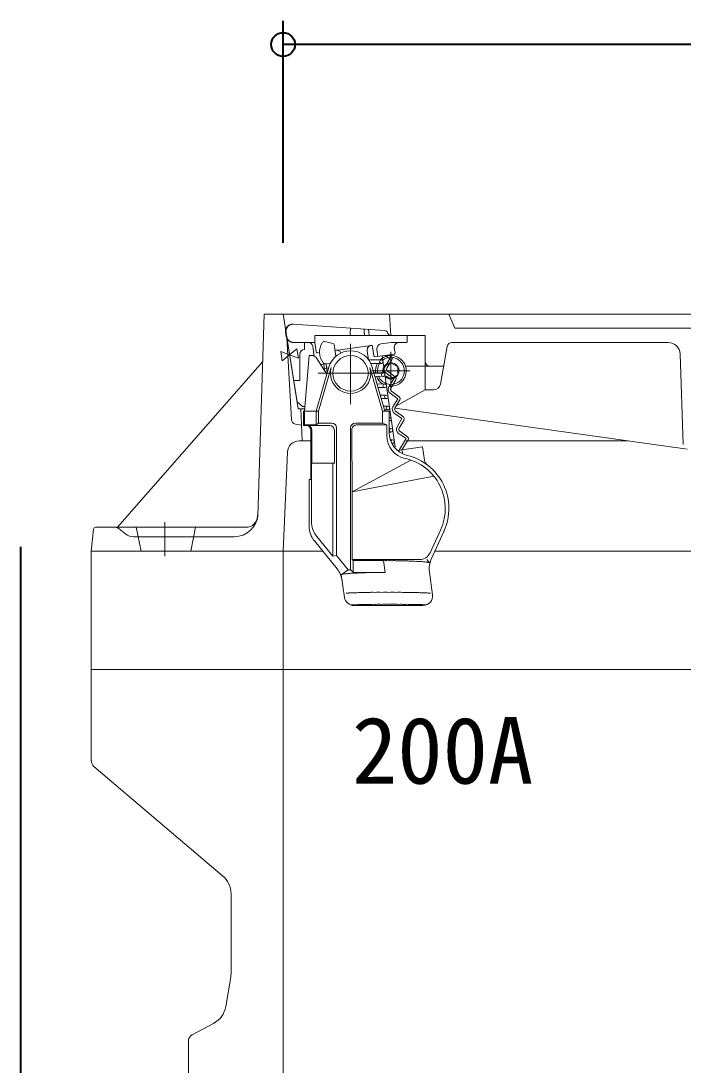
# Model space of a CAD drawing. Units: millimetres at full size, sheet at 1:20; details may follow other scales. Extents: x -5803 to 5817, y -3160 to 3160.
# Drawn here: x -3708.8 to -3429.1, y 602.2 to 1042.9 of the extents above; entities that cross this region are included whole.
import ezdxf
from ezdxf.enums import TextEntityAlignment as Align

# ---------------------------------------------------------------- set-up
doc = ezdxf.new("R2010")
doc.units = ezdxf.units.MM
doc.header["$LTSCALE"] = 20
doc.header["$PDMODE"] = 32
doc.header["$PDSIZE"] = 10
for name, color, linetype, lineweight in [('0-7_TEMP01', 3, 'Continuous', 18), ('0-9_躯体', 7, 'Continuous', 9), ('0-E_寸法', 1, 'Continuous', 40)]:
    doc.layers.add(name, color=color, linetype=linetype, lineweight=lineweight)
doc.layers.add('0-F_注釈', color=1, linetype='Continuous')
doc.styles.add('ＭＳ ゴシック', font='')
doc.styles.get('ＭＳ ゴシック').set_extended_font_data('MS Gothic')

msp = doc.modelspace()

# ---------------------------------------------------------------- linework, layer by layer
at = {"layer": '0-7_TEMP01'}
for p, q in [((-3569.57, 906.65), (-3569.57, 881.16)), ((-3552.56, 903.16), (-3552.56, 887.16)), ((-3560.56, 895.16), (-3544.57, 895.16)), ((-3583.28, 894.16), (-3556.11, 894.16)), ((-3648.06, 831.36), (-3648.06, 816.98)), ((-3679.07, 769.16), (-3017.07, 769.16))]:
    msp.add_line(p, q, dxfattribs=at)
at = {"layer": '0-9_躯体'}
for p, q in [((-3606.07, 919.16), (-3608.79, 834)), ((-3606.07, 919.16), (-3090.06, 919.16)), ((-3098.07, 919.16), (-3598.06, 919.16)), ((-3591.73, 879.16), (-3598.06, 919.16)), ((-3592.2, 882.16), (-3598.06, 919.16)), ((-3553.07, 919.16), (-3552.56, 910.16)), ((-3528.07, 919.16), (-3525.57, 913.16)), ((-3555.25, 912.22), (-3593.82, 914.91)), ((-3569.68, 912.12), (-3569.66, 912.39)), ((-3569.64, 912.72), (-3569.64, 912.86)), ((-3563.82, 912.04), (-3563.8, 912.21)), ((-3563.8, 912.21), (-3563.8, 912.36)), ((-3185.57, 913.16), (-3525.57, 913.16)), ((-3596.74, 909.73), (-3596.99, 911.5)), ((-3596.59, 909.73), (-3596.84, 911.49)), ((-3596.49, 909.16), (-3594.55, 874.59)), ((-3584.7, 910.15), (-3584.7, 907.15)), ((-3546.01, 910.15), (-3584.7, 910.15)), ((-3569.7, 911.73), (-3569.68, 912.12)), ((-3569.7, 911.73), (-3569.7, 910.15)), ((-3563.84, 911.58), (-3563.82, 911.87)), ((-3563.84, 911.58), (-3563.7, 910.15)), ((-3563.82, 911.87), (-3563.82, 912.04)), ((-3561.92, 911.5), (-3561.76, 910.15)), ((-3552.56, 910.16), (-3538.07, 910.16)), ((-3545.71, 907.45), (-3545.71, 909.85)), ((-3538.07, 910.16), (-3538.07, 887.16)), ((-3584.7, 907.15), (-3593.78, 907.15)), ((-3589.07, 907.16), (-3589.07, 904.16)), ((-3585.51, 905.42), (-3584.94, 901.43)), ((-3584.7, 907.15), (-3584.15, 903.17)), ((-3580.55, 907.5), (-3576.93, 906.72)), ((-3576.54, 906.31), (-3575.85, 901.39)), ((-3575.89, 903.83), (-3560.84, 905.94)), ((-3575.89, 903.83), (-3575.69, 903.86)), ((-3562.54, 903.68), (-3562, 899.89)), ((-3560.28, 905.52), (-3559.72, 901.55)), ((-3558.43, 904.26), (-3558.02, 901.29)), ((-3556.73, 906.52), (-3552.26, 907.15)), ((-3552.26, 907.15), (-3546.01, 907.15)), ((-3551.1, 904.87), (-3550.8, 902.81)), ((-3528.73, 905.51), (-3531.62, 889.62)), ((-3435.41, 907.16), (-3526.76, 907.16)), ((-3668.07, 829.16), (-3606.7, 899.16)), ((-3591.06, 902.16), (-3591.06, 891.16)), ((-3589.07, 878.16), (-3587.07, 901.66)), ((-3589.07, 878.16), (-3587.07, 901.66)), ((-3587.07, 901.66), (-3585.84, 901.66)), ((-3587.07, 901.66), (-3585.84, 901.66)), ((-3579.55, 893.85), (-3584.17, 900.77)), ((-3583.58, 902.75), (-3582.7, 902.87)), ((-3561.91, 899.83), (-3556.68, 899.78)), ((-3551.23, 902.24), (-3559.15, 901.13)), ((-3556.17, 901.52), (-3550.77, 863.1)), ((-3553.01, 900.29), (-3555.1, 896.87)), ((-3554.99, 901.7), (-3553.01, 900.29)), ((-3552.16, 899.77), (-3554.26, 896.35)), ((-3553.57, 901.92), (-3552.43, 901.1)), ((-3430.4, 902.33), (-3429.13, 864.09)), ((-3584.06, 878.16), (-3578.69, 896.79)), ((-3583.06, 878.16), (-3577.73, 896.53)), ((-3578.01, 898.48), (-3582.27, 897.88)), ((-3581.01, 896.05), (-3578.8, 896.39)), ((-3580.93, 898.03), (-3580.61, 895.69)), ((-3580.61, 895.68), (-3580.7, 895.57)), ((-3579.95, 898.18), (-3579.41, 894.38)), ((-3579.55, 893.85), (-3578.69, 896.79)), ((-3556.07, 878.16), (-3561.4, 896.53)), ((-3561.05, 898.34), (-3556.47, 898.3)), ((-3555.06, 878.15), (-3560.44, 896.79)), ((-3552.56, 898.59), (-3555.57, 896.86)), ((-3555.57, 896.86), (-3555.57, 894.35)), ((-3553.98, 895.01), (-3550.72, 892.67)), ((-3552.56, 898.59), (-3549.57, 896.86)), ((-3549.57, 896.86), (-3549.57, 893.46)), ((-3546.48, 897.16), (-3530.49, 897.16)), ((-3536.06, 897.16), (-3530.25, 897.16)), ((-3593.63, 891.16), (-3591.06, 891.16)), ((-3559.73, 894.37), (-3555.91, 894.34)), ((-3559.32, 892.88), (-3555.7, 892.86)), ((-3552.56, 891.73), (-3554.57, 892.89)), ((-3552.56, 891.73), (-3549.57, 893.46)), ((-3550.44, 891.34), (-3552.54, 887.92)), ((-3558.37, 889.66), (-3555.25, 889.63)), ((-3557.93, 888.17), (-3555.05, 888.15)), ((-3552.85, 885.77), (-3549.58, 883.44)), ((-3552.26, 886.59), (-3549, 884.25)), ((-3538.07, 887.16), (-3550.47, 880.34)), ((-3538.07, 887.16), (-3534.57, 887.16)), ((-3589.89, 880.15), (-3592.2, 882.16)), ((-3557.02, 884.95), (-3554.59, 884.93)), ((-3556.59, 883.46), (-3554.38, 883.45)), ((-3549.58, 883.44), (-3551.68, 880.02)), ((-3548.73, 882.91), (-3550.82, 879.49)), ((-3591.73, 879.16), (-3588.94, 879.16)), ((-3590.57, 879.16), (-3590.06, 865.66)), ((-3589.89, 880.16), (-3588.87, 880.16)), ((-3589.43, 878.16), (-3583.06, 878.16)), ((-3589.43, 878.16), (-3589.43, 872.1)), ((-3589.43, 878.16), (-3589.43, 872.1)), ((-3589.07, 878.16), (-3589.07, 872.35)), ((-3584.06, 878.16), (-3584.06, 872.35)), ((-3583.06, 878.16), (-3583.06, 873.16)), ((-3556.07, 878.16), (-3553.31, 878.16)), ((-3556.07, 878.16), (-3556.07, 873.16)), ((-3555.66, 880.24), (-3553.94, 880.23)), ((-3555.21, 878.75), (-3553.72, 878.75)), ((-3553.31, 878.16), (-3553.31, 869.23)), ((-3551.13, 877.35), (-3547.87, 875.01)), ((-3550.8, 879.4), (-3427.41, 862.17)), ((-3550.55, 878.15), (-3547.29, 875.83)), ((-3592.89, 872.72), (-3590.31, 872.3)), ((-3583.06, 873.16), (-3584.06, 872.35)), ((-3577.56, 873.16), (-3583.06, 873.16)), ((-3556.07, 873.16), (-3567.56, 873.16)), ((-3547.87, 875.01), (-3549.97, 871.59)), ((-3547.01, 874.49), (-3549.11, 871.06)), ((-3589.07, 872.35), (-3589.43, 872.1)), ((-3588.32, 872.1), (-3589.43, 872.1)), ((-3584.06, 872.35), (-3589.07, 872.35)), ((-3578.43, 872.16), (-3588.07, 872.16)), ((-3586.31, 870.1), (-3586.31, 849.36)), ((-3585.89, 870.16), (-3585.89, 856.16)), ((-3576.43, 870.16), (-3576.43, 856.16)), ((-3575.57, 871.16), (-3575.57, 817.33)), ((-3569.57, 871.16), (-3569.57, 811.16)), ((-3569.07, 870.34), (-3568.94, 844.15)), ((-3554.31, 872.35), (-3567.07, 872.35)), ((-3553.31, 870.82), (-3552.61, 870.82)), ((-3553.31, 869.35), (-3552.4, 869.34)), ((-3549.42, 868.91), (-3546.15, 866.58)), ((-3548.84, 869.73), (-3545.57, 867.39)), ((-3591.28, 865.65), (-3586.3, 865.65)), ((-3552.81, 866.13), (-3551.95, 866.11)), ((-3552.18, 864.63), (-3551.74, 864.63)), ((-3546.15, 866.58), (-3548.94, 862.03)), ((-3545.3, 866.06), (-3547.88, 861.84)), ((-3546.07, 865.65), (-3452.35, 865.65)), ((-3598.06, 819.16), (-3596.27, 860.87)), ((-3539.16, 863.08), (-3549.75, 861.59)), ((-3549.75, 861.58), (-3547.88, 861.84)), ((-3548.94, 862.03), (-3548.88, 861.72)), ((-3547.88, 861.84), (-3547.54, 860.17)), ((-3539.16, 863.08), (-3538.38, 857.5)), ((-3586.31, 856.16), (-3576.43, 856.16)), ((-3586.06, 856.16), (-3586.06, 831.62)), ((-3577.07, 856.16), (-3577.07, 816.97)), ((-3544.15, 857.51), (-3568.94, 844.16)), ((-3534.37, 850.7), (-3568.94, 844.16)), ((-3587.07, 849.36), (-3586.31, 849.36)), ((-3587.07, 849.36), (-3587.07, 829.68)), ((-3568.94, 844.16), (-3568.94, 815.53)), ((-3677.16, 829.16), (-3613.78, 829.16)), ((-3667.24, 828.5), (-3664.44, 826.25)), ((-3660.07, 829.16), (-3658.06, 819.16)), ((-3635.07, 829.16), (-3637.07, 819.15)), ((-3678.16, 828.26), (-3679.07, 819.15)), ((-3661.31, 825.16), (-3618.75, 825.16)), ((-3577.07, 816.97), (-3583.83, 825.33)), ((-3535.99, 818.45), (-3531.52, 828.2)), ((-3535.5, 815.68), (-3530.08, 827.74)), ((-3530.16, 827.57), (-3530.12, 827.66)), ((-3575.27, 811.59), (-3584.84, 823.39)), ((-3679.07, 819.15), (-3679.07, 769.16)), ((-3679.07, 819.15), (-3581.51, 819.15)), ((-3598.06, 819.15), (-3598.06, 769.16)), ((-3575.57, 817.33), (-3577.07, 816.97)), ((-3570.56, 811.16), (-3575.57, 817.33)), ((-3568.49, 815.09), (-3568.94, 815.53)), ((-3540.53, 815.53), (-3568.94, 815.53)), ((-3537.33, 815.53), (-3536.18, 814.16)), ((-3533.83, 819.15), (-3098.07, 819.15)), ((-3570.56, 811.16), (-3573.49, 809.16)), ((-3568.49, 815.09), (-3568.49, 810.18)), ((-3555.64, 815.09), (-3568.49, 815.09)), ((-3555.64, 815.09), (-3554.94, 810.09)), ((-3573.49, 809.16), (-3572.15, 799.6)), ((-3573.49, 809.15), (-3573.49, 809.15)), ((-3554.94, 810.09), (-3568.39, 810.09)), ((-3536.28, 810.2), (-3534.94, 800.71)), ((-3568.18, 796.16), (-3538.9, 796.16)), ((-3679.07, 769.16), (-3348.06, 769.16)), ((-3679.07, 769.16), (-3679.07, 730.57)), ((-3598.06, 769.16), (-3598.06, 569.15)), ((-3677.99, 728.26), (-3623.66, 682.16)), ((-3620.07, 674.47), (-3620.07, 640.99)), ((-3620.2, 639.34), (-3622.26, 627.02)), ((-3627.41, 619.84), (-3636.48, 615)), ((-3638.07, 612.36), (-3638.07, 569.15))]:
    msp.add_line(p, q, dxfattribs=at)
for points in [[(-3596.84, 911.49), (-3596.86, 911.65), (-3596.87, 911.81), (-3596.87, 911.97), (-3596.86, 912.13), (-3596.84, 912.3), (-3596.82, 912.45), (-3596.78, 912.61), (-3596.74, 912.76), (-3596.69, 912.92), (-3596.64, 913.07), (-3596.56, 913.22), (-3596.49, 913.36), (-3596.41, 913.5), (-3596.32, 913.63), (-3596.22, 913.77), (-3596.12, 913.89), (-3596.01, 914.01), (-3595.89, 914.12), (-3595.77, 914.23), (-3595.64, 914.33), (-3595.51, 914.41), (-3595.37, 914.5), (-3595.23, 914.57), (-3595.08, 914.64), (-3594.93, 914.71), (-3594.78, 914.76), (-3594.62, 914.8), (-3594.47, 914.85), (-3594.3, 914.87), (-3594.15, 914.89), (-3593.99, 914.9), (-3593.82, 914.9), (-3593.66, 914.89)], [(-3569.66, 912.39), (-3569.65, 912.64), (-3569.64, 912.72)], [(-3569.64, 912.86), (-3569.64, 912.98), (-3569.64, 913.03), (-3569.63, 913.07), (-3569.63, 913.11), (-3569.63, 913.14), (-3569.63, 913.17), (-3569.63, 913.2), (-3569.63, 913.21), (-3569.64, 913.23)], [(-3563.8, 912.36), (-3563.79, 912.5), (-3563.79, 912.56), (-3563.79, 912.61), (-3563.79, 912.66), (-3563.79, 912.7), (-3563.79, 912.74), (-3563.79, 912.76), (-3563.79, 912.79), (-3563.79, 912.81), (-3563.79, 912.81), (-3563.79, 912.82)], [(-3561.92, 911.5), (-3561.92, 911.59), (-3561.91, 911.69), (-3561.91, 911.78), (-3561.92, 911.87), (-3561.92, 911.96), (-3561.93, 912.04), (-3561.93, 912.12), (-3561.93, 912.19), (-3561.94, 912.26), (-3561.95, 912.33), (-3561.95, 912.39), (-3561.97, 912.44), (-3561.98, 912.5), (-3561.98, 912.55), (-3562, 912.59), (-3562.01, 912.62), (-3562.02, 912.65), (-3562.04, 912.67), (-3562.06, 912.68), (-3562.07, 912.7), (-3562.08, 912.7)], [(-3593.62, 907.15), (-3593.78, 907.15), (-3593.94, 907.16), (-3594.1, 907.18), (-3594.25, 907.22), (-3594.41, 907.25), (-3594.57, 907.3), (-3594.71, 907.35), (-3594.86, 907.41), (-3595, 907.48), (-3595.14, 907.56), (-3595.28, 907.64), (-3595.41, 907.73), (-3595.53, 907.84), (-3595.65, 907.93), (-3595.77, 908.05), (-3595.88, 908.16), (-3595.97, 908.29), (-3596.07, 908.41), (-3596.16, 908.55), (-3596.24, 908.68), (-3596.31, 908.83), (-3596.38, 908.97), (-3596.44, 909.12), (-3596.49, 909.27), (-3596.53, 909.42), (-3596.57, 909.58), (-3596.59, 909.73)], [(-3554.57, 894.2), (-3551.3, 891.87), (-3553.39, 888.44)], [(-3556.07, 873.16), (-3554.31, 872.35), (-3554.31, 867.92)], [(-3570.56, 811.16), (-3569.57, 811.16), (-3568.49, 810.18)]]:
    msp.add_lwpolyline(points, dxfattribs=at)
for points in [[(-3595.36, 901.98), (-3599.09, 903.41), (-3598.47, 899.46)], [(-3595.33, 901.98), (-3591.6, 900.54), (-3592.22, 904.5)]]:
    msp.add_lwpolyline(points, close=True, dxfattribs=at)
for centre, radius in [((-3569.57, 894.16), 7.5), ((-3556.58, 899.04), 0.75), ((-3555.81, 893.6), 0.75), ((-3555.15, 888.89), 0.75), ((-3554.49, 884.19), 0.75), ((-3553.83, 879.48), 0.75), ((-3552.51, 870.08), 0.75)]:
    msp.add_circle(centre, radius, dxfattribs=at)
for centre, radius, start, end in [((-3594.02, 911.91), 3, 86.027, 187.97), ((-3555.35, 910.73), 1.5, 17.799, 86.027), ((-3593.78, 910.15), 3, 187.97, 270), ((-3552.49, 911.65), 1.5, 197.799, 270), ((-3546.01, 909.85), 0.3, 0, 90), ((-3589.07, 902.16), 2, 90, 180), ((-3587.49, 905.15), 2, 8, 90), ((-3575.2, 903.15), 7.5, 148.67, 217.811), ((-3580.76, 906.53), 1, 77.776, 148.67), ((-3569.57, 894.16), 9.5, 16.083, 163.917), ((-3569.57, 894.16), 9.5, 16.083, 163.917), ((-3577.04, 906.24), 0.5, 8, 77.776), ((-3575.85, 903.53), 0.3, 98, 188), ((-3575.42, 901.88), 2, 27.333, 98), ((-3560.56, 903.97), 2, 97.953, 188), ((-3560.77, 905.45), 0.5, 8, 98), ((-3556.45, 904.54), 2, 98, 188), ((-3549.11, 905.15), 2, 90, 188), ((-3546.01, 907.45), 0.3, 270, 0), ((-3526.76, 905.16), 2, 90, 169.695), ((-3435.41, 902.16), 5, 1.909, 90), ((-3585.84, 899.66), 2, 33.755, 90), ((-3585.84, 899.66), 2, 33.755, 90), ((-3583.65, 903.24), 0.5, 188, 278), ((-3559.22, 901.62), 0.5, 188, 278), ((-3552.56, 895.16), 6.5, 0, 134.446), ((-3552.56, 895.16), 5.7, 0, 125.623), ((-3553.01, 900.29), 1, 328.57, 54.43), ((-3551.3, 902.74), 0.5, 278, 8), ((-3536.06, 899.16), 2, 180, 270), ((-3580.34, 899.16), 1, 217.811, 278), ((-3569.57, 894.16), 8.5, 163.8, 16.2), ((-3552.56, 895.16), 6.5, 150.768, 187.002), ((-3552.56, 895.16), 5.7, 146.362, 188.066), ((-3552.56, 895.16), 5.7, 203.548, 0), ((-3552.56, 895.16), 3.44, 0, 193.678), ((-3553.4, 895.82), 2, 148.57, 234.43), ((-3552.56, 895.16), 3.44, 221.95, 0), ((-3553.4, 895.82), 1, 148.57, 234.43), ((-3552.56, 895.16), 6.5, 270, 0), ((-3552.56, 895.16), 6.5, 200.437, 237.754), ((-3551.3, 891.87), 1, 328.57, 54.43), ((-3551.68, 887.4), 2, 148.57, 234.43), ((-3552.56, 895.16), 6.5, 262.384, 270), ((-3551.68, 887.4), 1, 148.57, 234.43), ((-3534.57, 890.16), 3, 270, 349.695), ((-3549.58, 883.44), 1, 328.57, 54.43), ((-3549.97, 878.97), 2, 148.57, 234.43), ((-3549.97, 878.97), 1, 148.57, 234.43), ((-3592.55, 874.7), 2, 183.194, 260.538), ((-3577.56, 871.16), 2, 0, 90), ((-3567.56, 871.16), 2, 90, 180), ((-3553.16, 874.78), 0.75, 0, 101.287), ((-3553.16, 874.78), 0.75, 259.249, 0), ((-3547.87, 875.01), 1, 328.57, 54.43), ((-3588.32, 870.1), 2, 0, 90), ((-3587.89, 870.16), 2, 0, 90), ((-3578.43, 870.16), 2, 0, 90), ((-3567.07, 870.35), 2, 90, 180.273), ((-3543.31, 869.23), 10, 180, 256.403), ((-3548.26, 870.55), 2, 148.57, 234.43), ((-3548.26, 870.55), 1, 148.57, 234.43), ((-3591.28, 860.65), 5, 90, 177.537), ((-3544.31, 867.92), 10, 180, 257.611), ((-3551.85, 865.38), 0.75, 0, 168.093), ((-3551.85, 865.38), 0.75, 239.403, 0), ((-3546.15, 866.58), 1, 328.57, 54.43), ((-3551.06, 837.16), 23, 335.368, 76.403), ((-3551.06, 837.16), 23, 335.368, 76.403), ((-3551.06, 837.16), 21.5, 335.368, 77.611), ((-3535.41, 857.91), 3, 188, 232.964), ((-3618.75, 835.16), 10, 270, 358.172), ((-3613.78, 834.15), 5, 270, 358.172), ((-3677.16, 828.15), 1, 90, 174.289), ((-3669.12, 826.16), 3, 51.34, 90), ((-3577.07, 829.68), 10, 180, 219.017), ((-3576.06, 831.62), 10, 180, 219.017), ((-3661.31, 830.16), 5, 231.34, 270), ((-3551.06, 837.16), 23, 335.478, 335.835), ((-3540.53, 820.53), 5, 270, 335.368), ((-3526.37, 811.59), 10, 155.835, 188), ((-3583.04, 805.29), 10, 8, 39.017), ((-3554.74, 795.78), 19.32, 87.0399, 92.6893), ((-3552.93, 795.95), 19.14, 86.7672, 92.4166), ((-3551.15, 796.3), 18.79, 86.4873, 92.1367), ((-3549.41, 796.81), 18.24, 86.1925, 91.8418), ((-3547.74, 797.5), 17.52, 85.8774, 91.5268), ((-3546.14, 798.34), 16.64, 85.5313, 91.1806), ((-3544.62, 799.34), 15.59, 85.1418, 90.7912), ((-3543.22, 800.48), 14.38, 84.6919, 90.3413), ((-3541.93, 801.76), 13.05, 84.1547, 89.804), ((-3540.77, 803.16), 11.59, 83.4875, 89.1369), ((-3539.76, 804.66), 10.01, 82.6183, 88.2676), ((-3538.9, 806.26), 8.34, 81.4081, 87.0575), ((-3538.21, 807.93), 6.6, 79.5786, 85.2279), ((-3537.68, 809.66), 4.8, 76.3917, 82.0411), ((-3537.32, 811.44), 3, 69.3541, 75.0034), ((-3537.15, 813.25), 1.32, 43.0396, 48.6889), ((-3537.13, 814.95), 1.25, 317.8248, 317.9969), ((-3537.11, 814.91), 1.21, 319.2614, 319.4335), ((-3537.12, 814.84), 1.18, 322.1671, 322.3392), ((-3537.11, 815), 1.28, 315.5435, 315.7157), ((-3537.11, 814.46), 0.98, 340.9263, 341.0984), ((-3537.11, 814.69), 1.08, 328.8597, 329.0318), ((-3537.1, 814.62), 1.04, 331.8738, 332.0459), ((-3537.11, 814.57), 1.02, 334.5942, 334.7664), ((-3537.1, 814.5), 0.99, 338.0052, 338.1773), ((-3537.1, 814.79), 1.14, 323.8496, 324.0217), ((-3537.11, 814.73), 1.11, 326.6525, 326.8246), ((-3537.1, 814.3), 0.94, 350.7516, 350.9237), ((-3537.09, 814.23), 0.92, 354.9442, 355.1163), ((-3537.1, 814.18), 0.93, 358.0663, 358.2385), ((-3537.1, 814.41), 0.965, 343.7247, 343.8968), ((-3537.09, 814.34), 0.94, 347.6492, 347.8213), ((-3572.53, 808.29), 1.3, 132.5353, 138.1352), ((-3572.57, 808.85), 0.985, 159.9388, 160.1692), ((-3572.57, 808.98), 0.945, 168.0428, 168.2731), ((-3571.65, 809.12), 1.84, 177.5474, 177.6136), ((-3571.65, 809.11), 1.84, 177.5474, 177.6136), ((-3571.65, 809.16), 1.84, 179.16, 179.2262), ((-3571.65, 808.32), 2.04, 154.8176, 154.8838), ((-3571.65, 809.21), 1.84, 180.7738, 180.84), ((-3572.56, 808.62), 1.08, 148.3806, 148.6109), ((-3572.57, 808.7), 1.04, 152.0304, 152.2607), ((-3571.65, 809.23), 1.84, 181.5804, 181.6467), ((-3571.65, 809.28), 1.84, 183.1914, 183.2576), ((-3571.65, 809.28), 1.84, 183.1914, 183.2576), ((-3572.56, 808.76), 1.01, 155.5803, 155.8106), ((-3572.57, 808.92), 0.96, 164.1227, 164.353), ((-3571.65, 809.25), 1.84, 182.3864, 182.4526), ((-3571.62, 809.3), 1.88, 183.9394, 184.0056), ((-3571.65, 809.32), 1.85, 184.7973, 184.8635), ((-3571.65, 809.35), 1.85, 185.5976, 185.6638), ((-3572.57, 809.06), 0.93, 172.9874, 173.2177), ((-3572.57, 809.13), 0.925, 177.5758, 177.8061), ((-3571.65, 809.37), 1.85, 186.3956, 186.4619), ((-3571.62, 809.37), 1.88, 186.3071, 186.3733), ((-3571.65, 809.42), 1.86, 187.984, 188.0502), ((-3572.55, 808.34), 1.26, 136.794, 137.0243), ((-3572.55, 808.42), 1.22, 139.6278, 139.8581), ((-3572.55, 808.49), 1.17, 142.138, 142.3684), ((-3572.55, 808.56), 1.12, 145.4548, 145.6852), ((-3571.67, 809.16), 1.81, 179.1484, 179.2147), ((-3572.54, 808.2), 1.38, 132.2423, 132.4726), ((-3572.55, 808.27), 1.31, 134.1946, 134.4249), ((-3572.54, 808.06), 1.49, 128.1393, 128.3696), ((-3572.53, 808.13), 1.43, 130.2266, 130.4569), ((-3572.36, 806.58), 2.88, 105.7104, 111.3103), ((-3572.02, 804.88), 4.61, 98.4134, 104.0133), ((-3571.52, 803.22), 6.33, 95.0974, 100.6972), ((-3570.86, 801.61), 8, 93.1853, 98.7852), ((-3570.04, 800.08), 9.6, 91.9288, 97.5287), ((-3569.09, 798.64), 11.11, 91.0221, 96.622), ((-3567.99, 797.3), 12.52, 90.3284, 95.9283), ((-3566.78, 796.06), 13.81, 89.768, 95.3679), ((-3565.44, 794.96), 14.97, 89.302, 94.9019), ((-3564.01, 793.99), 15.98, 88.8984, 94.4983), ((-3562.48, 793.17), 16.86, 88.5386, 94.1385), ((-3560.88, 792.5), 17.56, 88.2132, 93.8131), ((-3559.23, 791.98), 18.09, 87.9088, 93.5087), ((-3557.53, 791.63), 18.46, 87.6193, 93.2192), ((-3555.81, 791.45), 18.66, 87.3387, 92.9386), ((-3568.18, 800.16), 4, 188, 270), ((-3570.45, 794.31), 7.13, 89.1499, 98.2675), ((-3569.15, 791.74), 9.78, 87.9353, 97.0529), ((-3567.45, 789.41), 12.17, 87.2218, 96.3394), ((-3565.4, 787.38), 14.27, 86.7332, 95.8508), ((-3563.07, 785.7), 15.99, 86.3614, 95.479), ((-3560.49, 784.41), 17.32, 86.0555, 95.1731), ((-3557.74, 783.55), 18.21, 85.7868, 94.9044), ((-3554.89, 783.13), 18.64, 85.5369, 94.6545), ((-3552.01, 783.17), 18.6, 85.2918, 94.4094), ((-3549.17, 783.66), 18.09, 85.0401, 94.1577), ((-3546.44, 784.6), 17.12, 84.7662, 93.8838), ((-3543.91, 785.96), 15.72, 84.4516, 93.5692), ((-3541.61, 787.7), 13.93, 84.0639, 93.1815), ((-3539.63, 789.79), 11.78, 83.5475, 92.6651), ((-3538.9, 800.16), 4, 270, 8), ((-3537.99, 792.16), 9.34, 82.7771, 91.8947), ((-3536.76, 794.76), 6.66, 81.4127, 90.5303), ((-3568.48, 786.73), 9.72, 88.8042, 96.221), ((-3567.13, 784.8), 11.7, 88.1955, 95.6123), ((-3565.55, 783.07), 13.48, 87.7576, 95.1743), ((-3563.76, 781.56), 15.04, 87.4176, 94.8343), ((-3561.78, 780.29), 16.34, 87.1357, 94.5525), ((-3559.66, 779.28), 17.38, 86.8928, 94.3096), ((-3557.43, 778.57), 18.11, 86.6731, 94.0898), ((-3555.12, 778.14), 18.55, 86.4671, 93.8839), ((-3552.77, 778.02), 18.68, 86.2682, 93.6849), ((-3550.43, 778.2), 18.5, 86.0682, 93.4849), ((-3548.13, 778.67), 18, 85.8606, 93.2773), ((-3545.92, 779.45), 17.21, 85.6376, 93.0543), ((-3543.82, 780.49), 16.12, 85.3885, 92.8053), ((-3541.88, 781.81), 14.78, 85.099, 92.5157), ((-3540.12, 783.37), 13.18, 84.7445, 92.1612), ((-3538.58, 785.13), 11.36, 84.2814, 91.6982), ((-3676.06, 730.57), 3, 180, 230.195), ((-3630.06, 674.47), 10, 0, 50.194), ((-3630.06, 640.99), 10, 350.538, 0), ((-3632.12, 628.66), 10, 298.072, 350.538), ((-3635.07, 612.36), 3, 118.073, 180)]:
    msp.add_arc(centre, radius, start, end, dxfattribs=at)
at = {"layer": '0-E_寸法'}
for p, q in [((-3598.06, 949.16), (-3598.06, 1042.86)), ((-3098.07, 1032.86), (-3598.06, 1032.86)), ((-3708.82, 340.94), (-3708.82, 820.88))]:
    msp.add_line(p, q, dxfattribs=at)
msp.add_point((-3598.06, 1032.86), dxfattribs=at)

# ---------------------------------------------------------------- texts
at = {"layer": '0-F_注釈', "style": 'ＭＳ ゴシック'}
msp.add_text('200A', height=28.15, dxfattribs=at).set_placement((-3569.01, 712.53), align=Align.BOTTOM_LEFT)

doc.saveas('drawing.dxf')
